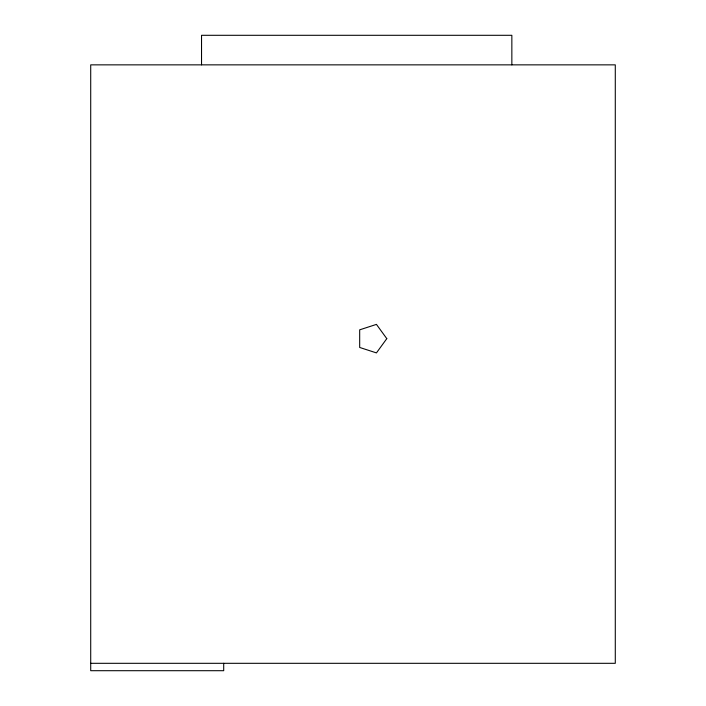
<?xml version="1.0" encoding="UTF-8"?>
<svg xmlns="http://www.w3.org/2000/svg" width="706" height="706" viewBox="0 0 706 706"><rect width="100%" height="100%" fill="white"/><g stroke="black" fill="none" stroke-linecap="round" stroke-linejoin="round"><path stroke-width="1.06" d="M90.712 663.313L615.288 663.313L615.288 64.855L90.712 64.855L90.712 670.7L223.705 670.7L223.705 663.313M511.85 64.855L511.85 35.3L201.537 35.3L201.537 64.855M386.791 338.642L376.439 352.903L359.681 347.458L359.681 329.834L376.439 324.389L386.791 338.642"/></g></svg>
